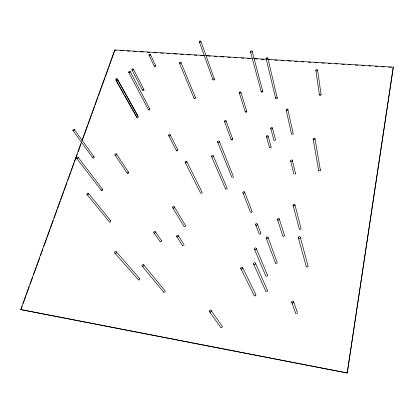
<?xml version="1.0" encoding="UTF-8"?>
<svg xmlns="http://www.w3.org/2000/svg" width="414" height="414" viewBox="0 0 414 414"><rect width="100%" height="100%" fill="white"/><g stroke="black" fill="none" stroke-linecap="round" stroke-linejoin="round"><path stroke-width="0.31" stroke-dasharray="2.07 1.55" d="M265.99 290.245A0.937 0.895 -22.7 0 1 266.487 289.981M292.061 132.992A0.849 0.714 -13 0 1 292.382 132.946M295.989 311.949A0.963 0.937 -6.7 0 1 296.533 311.783"/><path stroke-width="0.62" d="M267.599 59.383L393.3 67.135L347.211 373.045L20.7 309.563L81.537 141.764M347.211 373.045L393.3 67.135M81.977 140.548L114.823 49.959L204.428 55.486M21.135 309.103L22.237 306.065M23.117 303.633L25.984 295.736M26.424 294.52L29.285 286.617M30.165 284.185L32.587 277.504M33.472 275.072L36.334 267.17M36.774 265.954L39.635 258.057M40.515 255.624L42.942 248.938M43.822 246.506L46.684 238.609M47.124 237.393L49.985 229.491M50.425 228.274L53.292 220.377M54.172 217.945L57.034 210.043M57.474 208.827L60.34 200.93M60.78 199.714L63.642 191.811M64.082 190.595L66.944 182.698M67.829 180.266L70.69 172.364M71.13 171.148L73.992 163.251M74.432 162.034L77.299 154.132M78.179 151.705L81.04 143.803M82.36 140.155L84.342 134.685M84.787 133.474L87.649 125.571M88.089 124.355L91.39 115.237M91.83 114.026L94.697 106.124M95.137 104.908L97.999 97.005M98.439 95.794L105.047 77.563M105.487 76.347L108.349 68.445M108.789 67.228L114.823 49.959M205.717 55.564L252.126 58.431M253.415 58.509L266.311 59.305M114.957 50.213L116.246 50.291M120.112 50.529L123.336 50.731M127.201 50.969L129.779 51.129M133.644 51.367L136.222 51.527M140.087 51.766L143.306 51.962M147.172 52.205L149.749 52.361M153.615 52.604L156.839 52.801M160.704 53.039L163.282 53.199M167.147 53.437L169.724 53.597M173.59 53.836L176.809 54.037M180.675 54.275L183.252 54.431M187.118 54.674L190.342 54.871M194.207 55.109L196.785 55.269M200.65 55.507L203.227 55.667M207.093 55.906L210.312 56.107M214.178 56.345L216.755 56.506M220.621 56.744L223.845 56.941M227.71 57.179L230.287 57.339M234.153 57.577L236.73 57.737M241.243 58.017L243.82 58.177M247.686 58.415L250.263 58.576M254.129 58.814L257.348 59.011M261.213 59.249L263.79 59.409M268.303 59.688L270.233 59.807M274.746 60.087L277.323 60.247M281.189 60.485L283.766 60.646M287.632 60.884L290.851 61.081M294.716 61.324L297.293 61.479M301.159 61.717L303.736 61.877M308.249 62.157L310.826 62.317M314.692 62.555L317.269 62.716M321.776 62.995L324.359 63.151M328.224 63.394L330.802 63.549M335.309 63.828L337.244 63.947M341.752 64.227L344.329 64.387M348.195 64.625L350.772 64.786M355.284 65.065L357.862 65.226M361.727 65.464L364.304 65.619M368.812 65.898L370.747 66.017M375.255 66.297L377.832 66.457M381.698 66.695L384.275 66.856M388.787 67.135L391.365 67.296M20.7 309.563L347.186 372.916M114.802 253.068L138.338 279.802M116.246 251.717L139.642 278.55M142.152 266.109L163.613 292.061M143.725 264.856A1.004 0.88 -41.3 0 1 143.011 266.399A1.004 0.88 -41.3 0 1 142.08 265.193A1.004 0.88 -41.3 0 1 143.725 264.856L165.036 290.913M87.023 194.513L109.343 221.878M88.482 193.395L110.688 220.833M76.699 158.35L101.311 190.388M78.132 157.268L102.625 189.384M72.952 130.545L92.798 157.817M74.318 129.52L94.071 156.849M153.832 232.766L160.021 241.502M209.484 311.628L220.605 327.324M155.343 231.783A0.9 0.781 -36 0 1 154.572 233.092A0.9 0.781 -36 0 1 153.853 231.943A0.9 0.781 -36 0 1 155.343 231.783L161.439 240.477M211.171 310.5L222.127 326.185M115.045 154.991L127.222 173.218M116.494 154.07L128.604 172.338M176.711 236.565L182.465 245.476M178.232 235.571A0.911 0.802 -34 0 1 177.466 236.896A0.911 0.802 -34 0 1 176.711 235.732A0.911 0.802 -34 0 1 178.232 235.571L183.945 244.508M172.747 207.771L183.992 226.37A0.869 0.766 -31.9 0 0 184.432 226.665M174.284 206.767L185.446 225.418M116.732 81.346L123.941 94.164M124.567 95.277L135.844 115.34M116.143 80.663L136.765 117.317M117.291 78.893A0.844 0.642 -28.2 0 1 116.422 79.974A0.844 0.642 -28.2 0 1 115.915 78.981A0.844 0.642 -28.2 0 1 117.291 78.893L137.541 115.175M117.643 79.876A0.849 0.647 -28.2 0 1 116.774 80.963A0.849 0.647 -28.2 0 1 116.262 79.969A0.849 0.647 -28.2 0 1 117.643 79.876L138.147 116.593M128.697 72.321L148.445 109.762M130.193 71.539L149.827 109.037M131.973 69.847L142.566 90.293M133.386 69.112L143.922 89.584M168.7 135.621L176.374 150.613M170.201 134.835L177.818 149.852M185.167 162.459L200.557 192.929A0.854 0.74 -26.8 0 0 202.141 192.422M186.797 161.6L202.063 192.132M240.798 268.603L254.18 295.467M242.614 267.63L255.831 294.582M148.988 55.078L154.355 66.499M150.406 54.472A0.771 0.585 -25 0 1 149.532 55.398A0.771 0.585 -25 0 1 149.159 54.457A0.771 0.585 -25 0 1 150.406 54.472L155.742 65.909M253.611 264.023L265.783 291.218M255.51 263.232A1.03 0.957 -23.3 0 1 254.403 264.593A1.03 0.957 -23.3 0 1 253.766 263.056A1.03 0.957 -23.3 0 1 255.51 263.232L267.516 290.499M211.538 156.57L225.439 188.686M213.257 155.845A0.931 0.787 -23.3 0 1 212.232 157.015A0.931 0.787 -23.3 0 1 211.704 155.762A0.931 0.787 -23.3 0 1 213.257 155.845L227.022 188.023M254.444 249.212L265.684 275.729M179.433 63.145L194.057 98.294M256.313 248.436L267.397 275.015M180.99 62.483A0.849 0.652 -23.1 0 1 180.043 63.502A0.849 0.652 -23.1 0 1 179.598 62.457A0.849 0.652 -23.1 0 1 180.99 62.483L195.506 97.678M217.629 142.085L231.726 177.026M219.337 141.365L233.294 176.369A0.849 0.735 -21.7 0 1 232.72 177.404M242.925 192.815L250.372 211.896M255.614 224.709L259.107 233.672M244.638 192.101L251.997 211.212M257.317 224L260.763 232.978M266.14 238.06L275.465 263.045M224.455 121.473L231.152 139.616M291.71 302.37L295.648 313.087M268.013 237.377L277.194 262.414A0.921 0.864 -16.7 0 1 276.568 263.511M226.096 120.935A0.864 0.709 -20.6 0 1 225.045 121.928A0.864 0.709 -20.6 0 1 224.688 120.748A0.864 0.709 -20.6 0 1 226.096 120.935L232.699 139.037M199.32 41.897L212.946 79.643M293.629 301.785L297.454 312.441M200.919 41.359A0.844 0.642 -21.1 0 1 199.884 42.295A0.844 0.642 -21.1 0 1 199.558 41.229A0.844 0.642 -21.1 0 1 200.919 41.359L214.431 79.152M277.483 219.498L282.674 235.726M239.266 92.803L245.264 111.832M279.3 218.928L284.408 235.183M240.881 92.27A0.849 0.683 -18.5 0 1 239.856 93.233A0.849 0.683 -18.5 0 1 239.489 92.105A0.849 0.683 -18.5 0 1 240.881 92.27L246.811 111.325M266.43 136.62L269.483 147.384M268.081 136.082L271.098 146.867M298.349 237.771L306.2 266.45M270.751 128.387L273.887 140.061M300.362 237.341L308.016 265.985M250.47 51.724L261.193 91.763M293.055 205.308L299.234 228.725M252.173 51.3A0.875 0.683 -17.1 0 1 251.019 52.2A0.875 0.683 -17.1 0 1 250.77 51.041A0.875 0.683 -17.1 0 1 252.173 51.3L262.761 91.385M272.443 127.993A0.869 0.724 -15.5 0 1 271.31 128.904A0.869 0.724 -15.5 0 1 271.041 127.678A0.869 0.724 -15.5 0 1 272.443 127.993L275.533 139.684M294.959 204.889L301.014 228.342M266.093 58.565L275.636 98.273M290.649 160.922L293.697 173.59M267.817 58.141A0.89 0.699 -15.8 0 1 266.657 59.052A0.89 0.699 -15.8 0 1 266.388 57.872A0.89 0.699 -15.8 0 1 267.817 58.141L277.23 97.89M292.408 160.523A0.9 0.776 -12.9 0 1 291.239 161.481A0.9 0.776 -12.9 0 1 290.938 160.166A0.9 0.776 -12.9 0 1 292.408 160.523L295.405 173.207M286.131 109.938L291.477 133.857M287.875 109.524A0.895 0.735 -13.8 0 1 286.716 110.455A0.895 0.735 -13.8 0 1 286.426 109.213A0.895 0.735 -13.8 0 1 287.875 109.524L293.128 133.474M313.129 139.083L318.583 170.247M315.018 138.814A0.952 0.807 -10.3 0 1 313.688 139.709A0.952 0.807 -10.3 0 1 313.507 138.328A0.952 0.807 -10.3 0 1 315.018 138.814L320.338 170.009M315.846 70.344L319.406 94.868M317.585 70.064A0.88 0.699 -11.3 0 1 316.363 70.877A0.88 0.699 -11.3 0 1 316.198 69.676A0.88 0.699 -11.3 0 1 317.585 70.064L321.057 94.615M267.579 290.757A0.937 0.895 -22.7 0 1 266.994 291.684M266.218 291.668A0.937 0.895 -22.7 0 1 265.928 291.451M149.278 108.742A0.781 0.621 -27.2 0 1 149.868 109.425A0.781 0.621 -27.2 0 1 148.947 110.057A0.781 0.621 -27.2 0 1 148.414 109.337M177.373 149.542A0.818 0.678 -26.8 0 1 177.839 150.38A0.818 0.678 -26.8 0 1 176.825 150.929A0.818 0.678 -26.8 0 1 176.359 150.091M275.512 140.015A0.844 0.714 -15.2 0 1 274.943 140.548M274.327 140.543A0.844 0.714 -15.2 0 1 274.011 140.325M252.022 211.29A0.88 0.787 -20.3 0 1 252.012 211.735M251.909 211.947A0.88 0.787 -20.3 0 1 251.655 212.191M251.495 212.278A0.88 0.787 -20.3 0 1 250.775 212.284M262.279 90.93A0.807 0.652 -16.4 0 1 262.667 91.836A0.807 0.652 -16.4 0 1 261.493 92.146A0.807 0.652 -16.4 0 1 261.415 91.163M161.393 240.415A0.875 0.766 -36.4 0 1 160.197 241.657M128.143 172.064A0.818 0.673 -32.7 0 1 128.619 172.954A0.818 0.673 -32.7 0 1 127.502 173.445A0.818 0.673 -32.7 0 1 127.305 172.431M276.733 97.43A0.818 0.668 -14.9 0 1 277.126 98.372A0.818 0.668 -14.9 0 1 275.905 98.641A0.818 0.668 -14.9 0 1 275.915 97.611M308.037 266.15A0.937 0.88 -6.8 0 1 306.329 266.688M227.063 188.386A0.859 0.745 -23.1 0 1 225.894 189.079M225.682 188.981A0.859 0.745 -23.1 0 1 225.397 188.541M232.104 177.389A0.849 0.735 -21.7 0 1 231.85 177.218M246.547 111.004A0.812 0.668 -18.2 0 1 246.703 111.889A0.812 0.668 -18.2 0 1 245.652 112.21A0.812 0.668 -18.2 0 1 245.3 111.387M320.296 169.864A0.885 0.766 -8.7 0 1 320.286 170.361M320.213 170.501A0.885 0.766 -8.7 0 1 318.739 170.604M318.62 170.397A0.885 0.766 -8.7 0 1 318.578 170.175M184.033 245.119A0.885 0.787 -34.4 0 1 183.557 245.699M182.698 245.699A0.885 0.787 -34.4 0 1 182.372 245.254M137.671 116.298A0.781 0.621 -28.5 0 1 138.152 117.079A0.781 0.621 -28.5 0 1 137.112 117.586A0.781 0.621 -28.5 0 1 136.827 116.707M155.048 65.603A0.756 0.58 -25 0 1 155.762 66.178A0.756 0.58 -25 0 1 154.826 66.814A0.756 0.58 -25 0 1 154.396 66.049M136.863 114.885A0.781 0.621 -28.4 0 1 137.515 115.718M136.387 116.122A0.781 0.621 -28.4 0 1 136.102 115.718M185.519 225.558A0.869 0.766 -31.9 0 1 184.82 226.67M295.353 173.062A0.875 0.761 -12.4 0 1 294.887 174.087M294.09 174.071A0.875 0.761 -12.4 0 1 293.888 173.932M260.789 233.056A0.895 0.818 -19.6 0 1 260.173 234.107M259.599 234.107A0.895 0.818 -19.6 0 1 259.19 233.817M213.8 78.753A0.781 0.621 -20.7 0 1 214.431 79.452A0.781 0.621 -20.7 0 1 213.438 80.026A0.781 0.621 -20.7 0 1 212.993 79.224M110.585 220.729A0.854 0.714 -38.3 0 1 110.729 220.895M110.755 221.531A0.854 0.714 -38.3 0 1 110.067 222.106M109.7 222.106A0.854 0.714 -38.3 0 1 109.503 222.023M222.173 326.268A0.952 0.906 -47.4 0 1 220.807 327.51M284.428 235.266A0.911 0.833 -14.2 0 1 283.968 236.177M283.797 236.249A0.911 0.833 -14.2 0 1 282.793 235.954M271.113 146.934A0.849 0.719 -15.8 0 1 269.509 147.456M93.321 156.683A0.802 0.637 -34 0 1 94.185 157.237A0.802 0.637 -34 0 1 93.217 158.024A0.802 0.637 -34 0 1 92.777 157.129M195.17 97.373A0.787 0.631 -22.9 0 1 195.475 98.165A0.787 0.631 -22.9 0 1 194.523 98.63A0.787 0.631 -22.9 0 1 194.042 97.927M293.143 133.675A0.849 0.714 -13 0 1 292.548 134.338M291.999 134.353A0.849 0.714 -13 0 1 291.528 133.991M301.03 228.58A0.911 0.828 -10.4 0 1 299.643 229.252M299.498 229.154A0.911 0.828 -10.4 0 1 299.374 229.03M275.978 263.506A0.921 0.864 -16.7 0 1 275.413 262.88M297.433 313.046A0.963 0.937 -6.7 0 1 296.812 313.61M296.191 313.595A0.963 0.937 -6.7 0 1 295.689 313.17M165.16 291.14A0.916 0.823 -43.9 0 1 164.632 292.268A0.916 0.823 -43.9 0 1 163.525 291.917M232.44 138.7A0.828 0.693 -20.4 0 1 232.564 139.647A0.828 0.693 -20.4 0 1 231.478 139.932A0.828 0.693 -20.4 0 1 231.203 139.026M255.899 294.752A0.937 0.89 -28.1 0 1 255.428 295.813M255.252 295.886A0.937 0.89 -28.1 0 1 254.284 295.622M143.451 89.31A0.766 0.595 -26.8 0 1 143.927 90.055A0.766 0.595 -26.8 0 1 142.908 90.552A0.766 0.595 -26.8 0 1 142.623 89.714M102.072 189.157A0.828 0.678 -36 0 1 102.734 189.891A0.828 0.678 -36 0 1 101.772 190.616A0.828 0.678 -36 0 1 101.228 189.793M139.694 278.612A0.906 0.792 -43.6 0 1 138.457 279.9M320.659 94.128A0.838 0.678 -10.5 0 1 320.979 94.992A0.838 0.678 -10.5 0 1 319.944 95.401A0.838 0.678 -10.5 0 1 319.427 94.62M267.309 274.86A0.926 0.875 -20.8 0 1 267.046 276.086A0.926 0.875 -20.8 0 1 265.772 275.89M185.803 162.837A0.921 0.776 -26.6 0 0 186.833 161.672A0.921 0.776 -26.6 0 0 185.317 161.584A0.921 0.776 -26.6 0 0 185.803 162.837M129.251 72.621A0.844 0.647 -27 0 0 130.224 71.596A0.844 0.647 -27 0 0 128.863 71.57A0.844 0.647 -27 0 0 129.251 72.621M169.274 135.952A0.844 0.693 -26.8 0 0 170.226 134.897A0.844 0.693 -26.8 0 0 168.845 134.835A0.844 0.693 -26.8 0 0 169.274 135.952M243.541 193.276A0.926 0.818 -20.7 0 0 244.664 192.179A0.926 0.818 -20.7 0 0 243.132 191.925A0.926 0.818 -20.7 0 0 243.541 193.276M115.651 155.276A0.859 0.693 -32.3 0 0 116.531 154.132A0.859 0.693 -32.3 0 0 115.133 154.189A0.859 0.693 -32.3 0 0 115.651 155.276M298.934 238.428A1.03 0.942 -10.3 0 0 300.378 237.434A1.03 0.942 -10.3 0 0 298.758 236.803A1.03 0.942 -10.3 0 0 298.934 238.428M218.23 142.514A0.926 0.776 -22 0 0 219.363 141.438A0.926 0.776 -22 0 0 217.852 141.221A0.926 0.776 -22 0 0 218.23 142.514M173.419 208.097A0.916 0.792 -31.4 0 0 174.325 206.84A0.916 0.792 -31.4 0 0 172.798 206.871A0.916 0.792 -31.4 0 0 173.419 208.097M256.235 225.185A0.921 0.833 -19.9 0 0 257.342 224.077A0.921 0.833 -19.9 0 0 255.816 223.803A0.921 0.833 -19.9 0 0 256.235 225.185M87.696 194.761A0.921 0.75 -37.2 0 0 88.524 193.457A0.921 0.75 -37.2 0 0 87.038 193.643A0.921 0.75 -37.2 0 0 87.696 194.761M210.452 312.032A1.014 0.952 -43.6 0 0 211.114 310.422A1.014 0.952 -43.6 0 0 209.417 310.743A1.014 0.952 -43.6 0 0 210.452 312.032M278.073 220.046A0.952 0.859 -15.2 0 0 279.321 219.011A0.952 0.859 -15.2 0 0 277.773 218.587A0.952 0.859 -15.2 0 0 278.073 220.046M266.963 137.07A0.869 0.73 -16.1 0 0 268.101 136.154A0.869 0.73 -16.1 0 0 266.704 135.828A0.869 0.73 -16.1 0 0 266.963 137.07M73.573 130.746A0.854 0.662 -33.4 0 0 74.36 129.577A0.854 0.662 -33.4 0 0 72.978 129.768A0.854 0.662 -33.4 0 0 73.573 130.746M293.609 205.913A0.973 0.869 -12.1 0 0 294.975 204.977A0.973 0.869 -12.1 0 0 293.443 204.412A0.973 0.869 -12.1 0 0 293.609 205.913M266.849 238.666A0.999 0.916 -18.2 0 0 268.044 237.465A0.999 0.916 -18.2 0 0 266.383 237.155A0.999 0.916 -18.2 0 0 266.849 238.666M292.253 302.965A1.004 0.968 -10.3 0 0 293.666 301.977A1.004 0.968 -10.3 0 0 292.087 301.299A1.004 0.968 -10.3 0 0 292.253 302.965M241.538 269.09A1.03 0.957 -27.3 0 0 242.656 267.723A1.03 0.957 -27.3 0 0 240.917 267.547A1.03 0.957 -27.3 0 0 241.538 269.09M132.496 70.132A0.797 0.611 -26.7 0 0 133.411 69.169A0.797 0.611 -26.7 0 0 132.128 69.143A0.797 0.611 -26.7 0 0 132.496 70.132M77.351 158.578A0.9 0.709 -35 0 0 78.174 157.33A0.9 0.709 -35 0 0 76.719 157.522A0.9 0.709 -35 0 0 77.351 158.578M115.578 253.28A0.988 0.844 -41.4 0 0 116.303 251.779A0.988 0.844 -41.4 0 0 114.699 252.116A0.988 0.844 -41.4 0 0 115.578 253.28M255.127 249.751A1.014 0.931 -21.7 0 0 256.344 248.524A1.014 0.931 -21.7 0 0 254.667 248.203A1.014 0.931 -21.7 0 0 255.127 249.751"/></g></svg>
